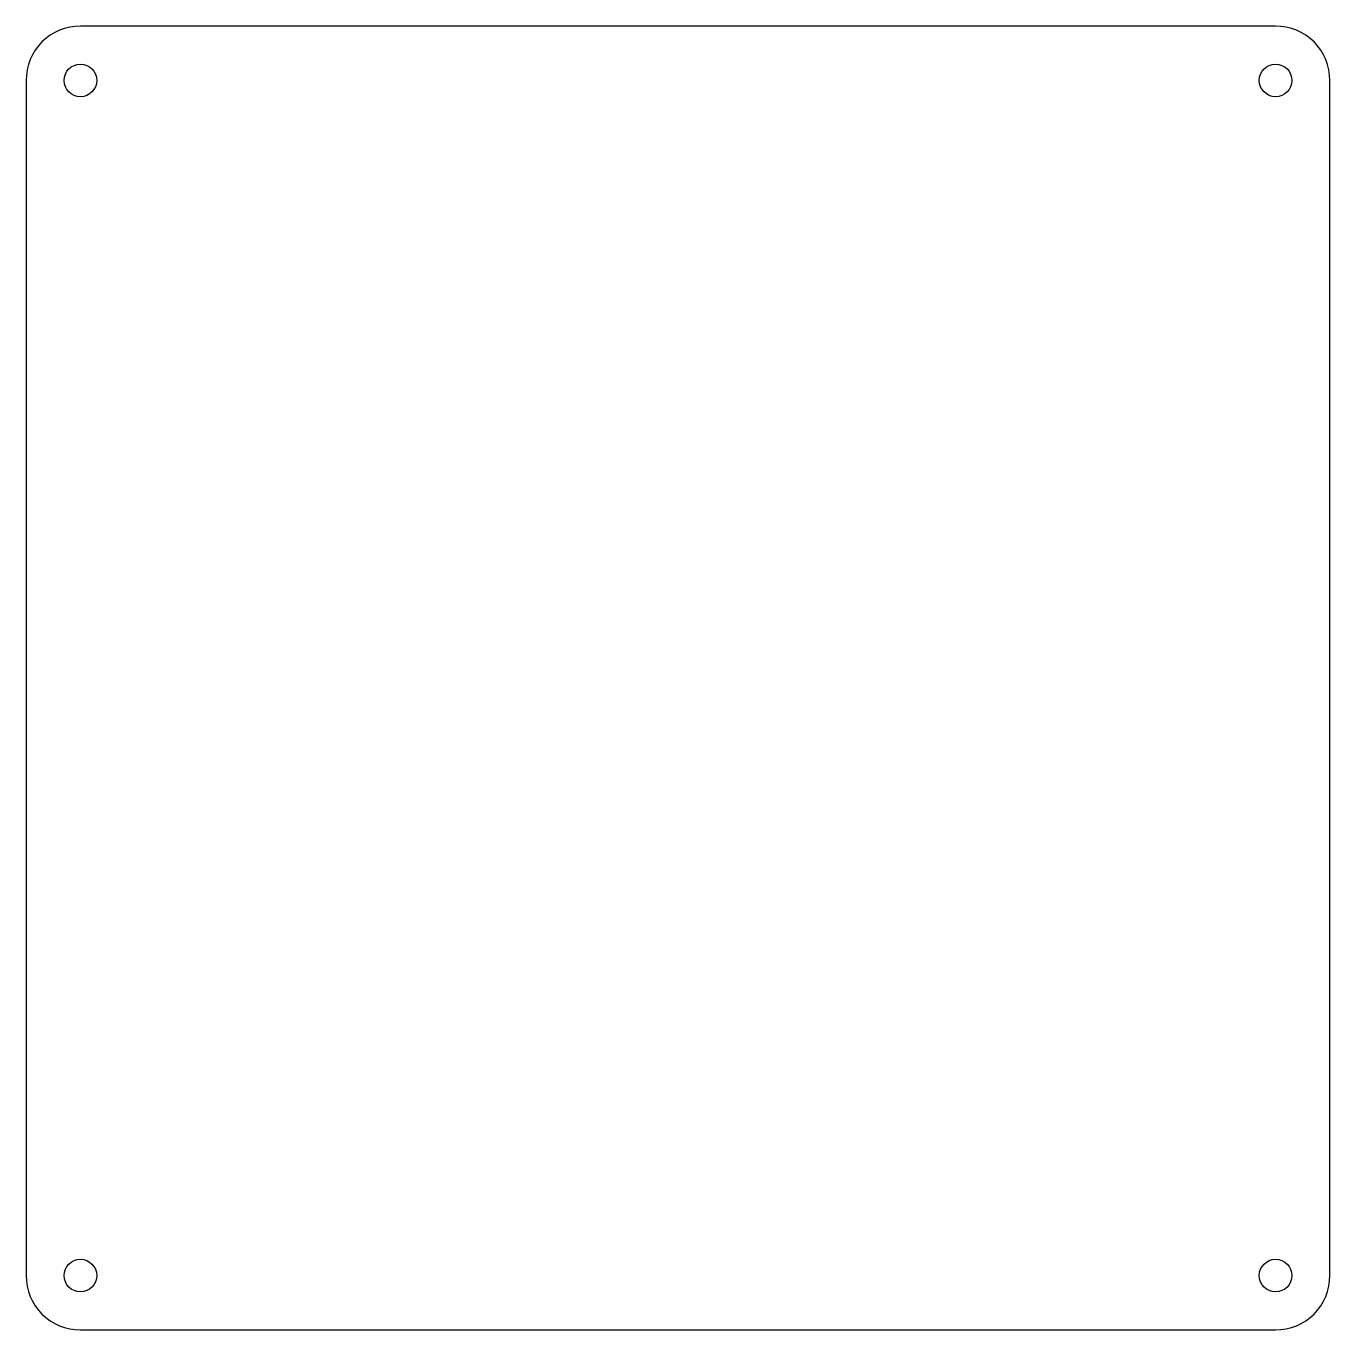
# Model space of a CAD drawing. Header units: millimetres. Extents: x -60 to 60, y -60 to 60.
import ezdxf

# ---------------------------------------------------------------- set-up
doc = ezdxf.new("R2010")
doc.units = ezdxf.units.MM

msp = doc.modelspace()

# ---------------------------------------------------------------- linework, layer by layer
msp.add_lwpolyline([(-60, -55, 0.414214), (-55, -60), (55, -60, 0.414214), (60, -55), (60, 55, 0.414214), (55, 60), (-55, 60, 0.414214), (-60, 55)], format="xyb", close=True)
for centre in [(-55, 55), (55, 55), (-55, -55), (55, -55)]:
    msp.add_circle(centre, 1.5)

doc.saveas('drawing.dxf')
